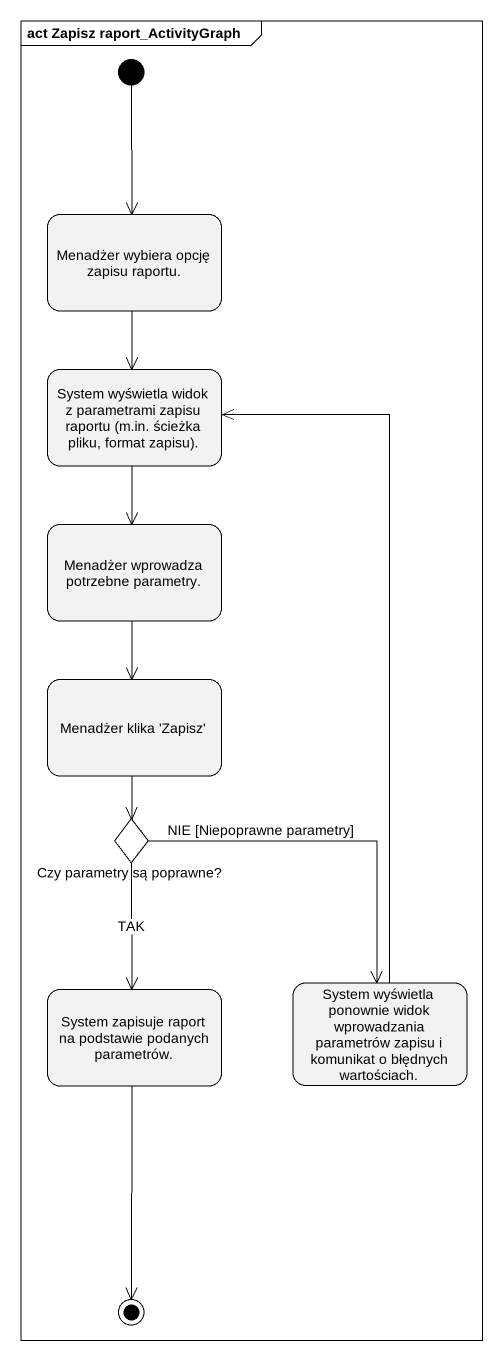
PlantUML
@startuml
mainframe act Zapisz raport_ActivityGraph
hide empty description
state "Menadżer wybiera opcję zapisu raportu." as Menadżer_wybiera_opcję
state "System wyświetla widok z parametrami zapisu raportu (m.in. ścieżka pliku, format zapisu)." as System_wyświetla_widok_z
state "Menadżer wprowadza potrzebne parametry." as Menadżer_wprowadza
state "Menadżer klika 'Zapisz'" as Menadżer_klika_Zapisz
state "Czy parametry są poprawne?" as Czy_parametry_są_poprawne <<choice>>
state "System zapisuje raport na podstawie podanych parametrów." as System_zapisuje_raport_na
state "System wyświetla ponownie widok wprowadzania parametrów zapisu i komunikat o błędnych wartościach." as System_wyświetla_ponownie
[*] --> Menadżer_wybiera_opcję
Menadżer_wybiera_opcję --> System_wyświetla_widok_z
System_wyświetla_widok_z --> Menadżer_wprowadza
Menadżer_wprowadza --> Menadżer_klika_Zapisz
Menadżer_klika_Zapisz --> Czy_parametry_są_poprawne
Czy_parametry_są_poprawne --> System_zapisuje_raport_na : TAK
Czy_parametry_są_poprawne --> System_wyświetla_ponownie : NIE [Niepoprawne parametry]
System_wyświetla_ponownie -up-> System_wyświetla_widok_z
System_zapisuje_raport_na --> [*]
@enduml
